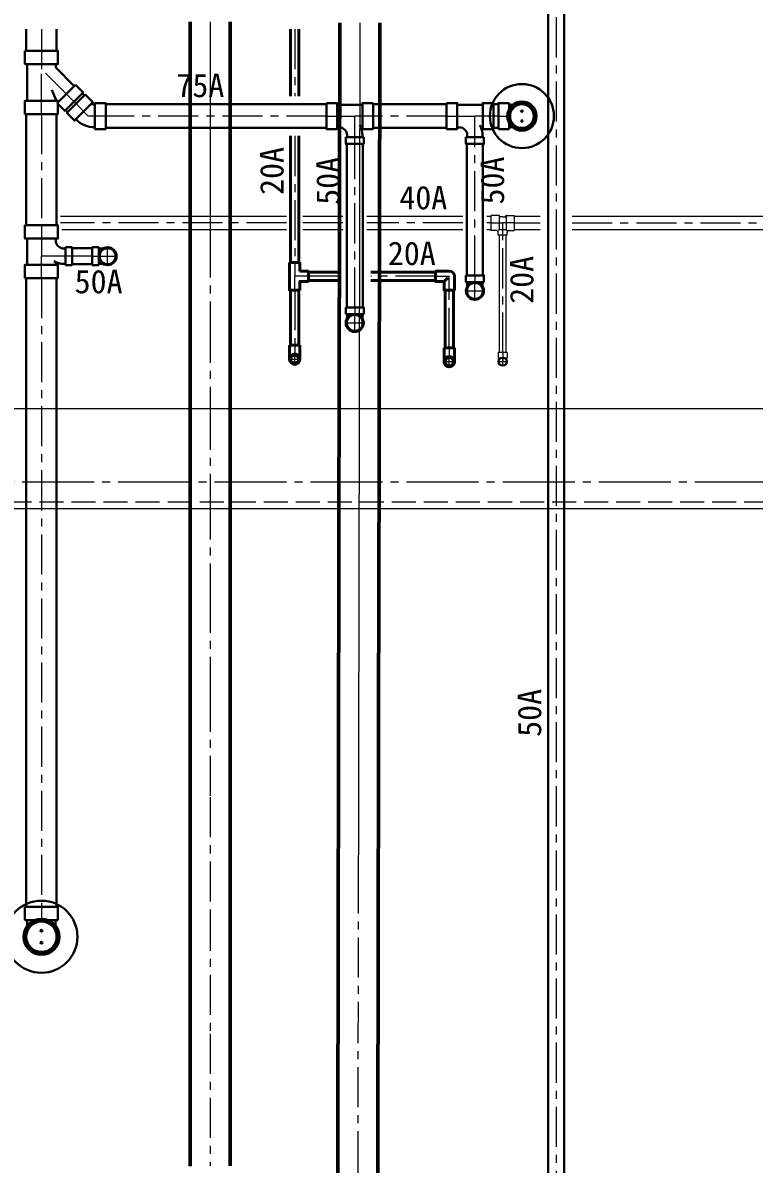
# Model space of a CAD drawing. Units: millimetres at full size. Extents: x -12803 to 120774, y -9413 to 101127.
# Drawn here: x 17862 to 20602, y 16041 to 20315 of the extents above; entities that cross this region are included whole.
import ezdxf
from ezdxf.enums import TextEntityAlignment as Align

# ---------------------------------------------------------------- set-up
doc = ezdxf.new("R2010")
doc.units = ezdxf.units.MM
doc.header["$LTSCALE"] = 30
for name, pattern in [('CHAIN1', [8, 5, -1, 1, -1]), ('CHAIN2', [12, 9, -1, 1, -1]), ('DASHED1', [1.8, 1.2, -0.6]), ('DASHED3', [4, 3, -1])]:
    doc.linetypes.add(name, pattern=pattern)
for name, color, linetype, lineweight in [('0-9_1-1', 7, 'CHAIN2', 15), ('0-F_1-16', 7, 'Continuous', 15), ('9-1_配管－汚水１：硬質塩ビ管（ＤＶ）', 2, 'Continuous', 30), ('9-2_配管－給湯１２：ＨＴＬＰ（ＵＸ）', 3, 'Continuous', 20), ('9-3_配管－給水３：ＶＬＰ(ＶＤ)', 7, 'Continuous', 15), ('9-B_ダクト－ＥＡ・丸ダクト：排気', 134, 'Continuous', 50)]:
    doc.layers.add(name, color=color, linetype=linetype, lineweight=lineweight)
doc.styles.add('ＭＳ ゴシック', font='')
doc.styles.get('ＭＳ ゴシック').set_extended_font_data('MS Gothic')

msp = doc.modelspace()

# ---------------------------------------------------------------- linework, layer by layer
at = {"layer": '0-9_1-1'}
msp.add_line((-5540, 18596.26), (39710, 18596.26), dxfattribs=at)
at = {"layer": '0-F_1-16'}
for p, q in [((16485, 18871.26), (21935, 18871.26)), ((16485, 18496.26), (21935, 18496.26))]:
    msp.add_line(p, q, dxfattribs=at)
at = {"layer": '0-F_1-16', "linetype": 'DASHED3'}
msp.add_line((16485, 18521.26), (21935, 18521.26), dxfattribs=at)
at = {"layer": '9-1_配管－汚水１：硬質塩ビ管（ＤＶ）'}
for p, q in [((19830.77, 21055.84), (19830.77, 12930.25)), ((19890.77, 12930.25), (19890.77, 21055.84)), ((17875.08, 20291.49), (17875.08, 20210.66)), ((17989.08, 20210.66), (17989.08, 20291.49)), ((17878.18, 20160.66), (17878.18, 20023.66)), ((17985.98, 20147.44), (17985.98, 20160.66)), ((18055.26, 20078.17), (17985.98, 20147.44)), ((17985.98, 20028.08), (17970.93, 20064.42)), ((17991.12, 20014.03), (18059.71, 20082.62)), ((18093.26, 20043.42), (18085.17, 20051.51)), ((17985.98, 20023.66), (17985.98, 20028.08)), ((17995.58, 20018.49), (17985.98, 20028.08)), ((18999.84, 20010.49), (18172.75, 20010.49)), ((19039.84, 20008.19), (19134.84, 20008.19)), ((19450.09, 20010.49), (19174.84, 20010.49)), ((19490.09, 20008.19), (19585.09, 20008.19)), ((19644, 20010.49), (19625.09, 20010.49)), ((19684, 20014.49), (19684, 19972.94)), ((19684, 20007.99), (19707.75, 20007.99)), ((17875.08, 19973.66), (17875.08, 19557.26)), ((17989.08, 19557.26), (17989.08, 19973.66)), ((18022.24, 19988.58), (18030.32, 19980.49)), ((18172.75, 19921.49), (18999.84, 19921.49)), ((19047.39, 19923.79), (19039.84, 19923.79)), ((19134.84, 19923.79), (19128.19, 19923.79)), ((19174.84, 19921.49), (19450.09, 19921.49)), ((19497.65, 19923.79), (19490.09, 19923.79)), ((19585.09, 19923.79), (19578.45, 19923.79)), ((19625.09, 19921.49), (19644, 19921.49)), ((19684, 19917.49), (19684, 19959.05)), ((19684, 19923.99), (19707.75, 19923.99)), ((19139.34, 19886.99), (19072.34, 19886.99)), ((19077.31, 19893.87), (19077.31, 19886.99)), ((19134.51, 19893.98), (19134.51, 19886.99)), ((19589.59, 19886.99), (19522.59, 19886.99)), ((19527.57, 19893.87), (19527.57, 19886.99)), ((19584.77, 19893.98), (19584.77, 19886.99)), ((19684, 19917.49), (19644, 19917.49)), ((19075.84, 19861.99), (19075.84, 19249.26)), ((19135.84, 19249.26), (19135.84, 19861.99)), ((19526.09, 19861.99), (19526.09, 19369.26)), ((19586.09, 19369.26), (19586.09, 19861.99)), ((17878.18, 19507.26), (17878.18, 19409.26)), ((17985.98, 19499.71), (17985.98, 19507.26)), ((18015.9, 19469.79), (18022.08, 19469.79)), ((18022.08, 19407.76), (18022.08, 19474.76)), ((18122, 19471.26), (18047.08, 19471.26)), ((18147, 19474.76), (18147, 19447.03)), ((18147, 19469.76), (18162.39, 19469.76)), ((17985.98, 19409.26), (17985.98, 19418.91)), ((18015.8, 19412.59), (18022.08, 19412.59)), ((18047.08, 19411.26), (18122, 19411.26)), ((18147, 19407.76), (18122, 19407.76)), ((18147, 19407.76), (18147, 19435.5)), ((18147, 19412.76), (18162.39, 19412.76)), ((19522.59, 19344.26), (19522.59, 19369.26)), ((17875.08, 19359.26), (17875.08, 17004.44)), ((17989.08, 17004.44), (17989.08, 19359.26)), ((19522.59, 19344.26), (19550.33, 19344.26)), ((19527.59, 19344.26), (19527.59, 19328.87)), ((19589.59, 19344.26), (19561.86, 19344.26)), ((19584.59, 19344.26), (19584.59, 19328.87)), ((19072.34, 19224.26), (19072.34, 19249.26)), ((19072.34, 19224.26), (19100.07, 19224.26)), ((19077.34, 19224.26), (19077.34, 19208.87)), ((19139.34, 19224.26), (19111.6, 19224.26)), ((19134.34, 19224.26), (19134.34, 19208.87)), ((17870.08, 16954.44), (17870.08, 17004.44)), ((17870.08, 16954.44), (17932.08, 16954.44)), ((17879.08, 16954.44), (17879.08, 16924.61)), ((17994.08, 16954.44), (17932.08, 16954.44)), ((17985.08, 16954.44), (17985.08, 16924.61))]:
    msp.add_line(p, q, dxfattribs=at)
at = {"layer": '9-1_配管－汚水１：硬質塩ビ管（ＤＶ）', "color": 7, "linetype": 'CHAIN1', "lineweight": 15}
for p, q in [((19860.77, 21055.84), (19860.77, 12930.25)), ((17932.08, 20291.49), (17932.08, 20210.66)), ((17932.08, 20210.66), (17932.08, 20141.66)), ((17932.08, 19973.66), (17932.08, 20141.66)), ((18053.7, 20020.04), (17932.08, 20141.66)), ((18061.79, 20011.96), (18053.7, 20020.04)), ((18061.79, 20011.96), (18107.75, 19965.99)), ((17932.08, 19973.66), (17932.08, 19557.26)), ((18172.75, 19965.99), (18107.75, 19965.99)), ((18999.84, 19965.99), (18172.75, 19965.99)), ((18999.84, 19965.99), (19105.84, 19965.99)), ((19174.84, 19965.99), (19105.84, 19965.99)), ((19105.84, 19861.99), (19105.84, 19965.99)), ((19450.09, 19965.99), (19174.84, 19965.99)), ((19450.09, 19965.99), (19556.09, 19965.99)), ((19625.09, 19965.99), (19556.09, 19965.99)), ((19556.09, 19861.99), (19556.09, 19965.99)), ((19644, 19965.99), (19625.09, 19965.99)), ((19644, 19965.99), (19687.5, 19965.99)), ((19105.84, 19249.26), (19105.84, 19861.99)), ((19556.09, 19369.26), (19556.09, 19861.99)), ((17932.08, 19557.26), (17932.08, 19441.26)), ((18180, 19405.26), (18180, 19477.26)), ((17932.08, 19359.26), (17932.08, 19441.26)), ((18047.08, 19441.26), (17932.08, 19441.26)), ((18122, 19441.26), (18047.08, 19441.26)), ((18122, 19441.26), (18150, 19441.26)), ((18144, 19441.26), (18216, 19441.26)), ((19556.09, 19369.26), (19556.09, 19341.26)), ((17932.08, 19359.26), (17932.08, 17004.44)), ((19556.09, 19275.26), (19556.09, 19347.26)), ((19520.09, 19311.26), (19592.09, 19311.26)), ((19105.84, 19249.26), (19105.84, 19221.26)), ((19105.84, 19155.26), (19105.84, 19227.26)), ((19069.84, 19191.26), (19141.84, 19191.26)), ((17932.08, 17004.44), (17932.08, 16949.44))]:
    msp.add_line(p, q, dxfattribs=at)
at = {"layer": '9-1_配管－汚水１：硬質塩ビ管（ＤＶ）'}
for points in [[(17870.08, 20210.66), (17994.08, 20210.66), (17994.08, 20160.66), (17870.08, 20160.66)], [(17870.08, 19973.66), (17994.08, 19973.66), (17994.08, 20023.66), (17870.08, 20023.66)], [(18096.08, 20046.25), (18124.72, 20017.61), (18056.13, 19949.02), (18027.5, 19977.66)], [(18172.75, 19917.49), (18132.25, 19917.49), (18132.25, 20014.49), (18172.75, 20014.49)], [(18999.84, 20014.49), (18999.84, 19917.49), (19039.84, 19917.49), (19039.84, 20014.49)], [(19174.84, 20014.49), (19174.84, 19917.49), (19134.84, 19917.49), (19134.84, 20014.49)], [(19450.09, 20014.49), (19450.09, 19917.49), (19490.09, 19917.49), (19490.09, 20014.49)], [(19625.09, 20014.49), (19625.09, 19917.49), (19585.09, 19917.49), (19585.09, 20014.49)], [(17870.08, 19557.26), (17994.08, 19557.26), (17994.08, 19507.26), (17870.08, 19507.26)], [(17870.08, 19359.26), (17994.08, 19359.26), (17994.08, 19409.26), (17870.08, 19409.26)]]:
    msp.add_lwpolyline(points, close=True, dxfattribs=at)
for points in [[(17991.12, 20014.03), (18019.41, 19985.75), (18088, 20054.34), (18059.71, 20082.62)], [(19644, 19917.49), (19644, 20014.49), (19684, 20014.49)], [(19139.34, 19886.99), (19139.34, 19861.99), (19072.34, 19861.99), (19072.34, 19886.99)], [(19589.59, 19886.99), (19589.59, 19861.99), (19522.59, 19861.99), (19522.59, 19886.99)], [(18022.08, 19407.76), (18047.08, 19407.76), (18047.08, 19474.76), (18022.08, 19474.76)], [(18122, 19407.76), (18122, 19474.76), (18147, 19474.76)], [(19522.59, 19369.26), (19589.59, 19369.26), (19589.59, 19344.26)], [(19072.34, 19249.26), (19139.34, 19249.26), (19139.34, 19224.26)], [(17870.08, 17004.44), (17994.08, 17004.44), (17994.08, 16954.44)]]:
    msp.add_lwpolyline(points, dxfattribs=at)
for centre, radius in [((19732, 19965.99), 120), ((19732, 19965.99), 55), ((19732, 19965.99), 48.5), ((19732, 19965.99), 44.5), ((19732, 19984.33), 2.75), ((19732, 19947.66), 2.75), ((18180, 19441.26), 30), ((19556.09, 19311.26), 30), ((19105.84, 19191.26), 30), ((17932.08, 16892.44), 135), ((17932.08, 16892.44), 67.5), ((17932.08, 16892.44), 61), ((17932.08, 16892.44), 57), ((17932.08, 16914.94), 3.38), ((17932.08, 16869.94), 3.38)]:
    msp.add_circle(centre, radius, dxfattribs=at)
for centre, radius, start, end in [((18132.75, 20026.35), 18.36, 225, 270), ((19732, 19965.99), 48.5, 90, 270), ((19732, 19965.99), 48.5, 0, 90), ((19732, 19965.99), 48.5, 270, 0), ((18132.75, 20026.35), 102.36, 225, 270), ((19047.39, 19893.87), 29.92, 0, 90), ((19059.71, 19893.98), 74.8, 0, 30), ((19497.65, 19893.87), 29.92, 0, 90), ((19509.97, 19893.98), 74.8, 0, 30), ((18015.9, 19499.71), 29.92, 180, 270), ((18180, 19441.26), 33.5, 90, 270), ((18180, 19441.26), 33.5, 0, 90), ((18015.8, 19487.39), 74.8, 240, 270), ((18180, 19441.26), 33.5, 270, 0), ((19556.09, 19311.26), 33.5, 0, 180), ((19556.09, 19311.26), 33.5, 180, 270), ((19556.09, 19311.26), 33.5, 270, 0), ((19105.84, 19191.26), 33.5, 0, 180), ((19105.84, 19191.26), 33.5, 180, 270), ((19105.84, 19191.26), 33.5, 270, 0), ((17932.08, 16892.44), 62, 0, 180), ((17932.08, 16892.44), 62, 180, 270), ((17932.08, 16892.44), 62, 270, 0)]:
    msp.add_arc(centre, radius, start, end, dxfattribs=at)
at = {"layer": '9-2_配管－給湯１２：ＨＴＬＰ（ＵＸ）'}
for p, q in [((18850.37, 19590.29), (18004.08, 19590.29)), ((19060.84, 19590.29), (18911.37, 19590.29)), ((19511.09, 19590.29), (19150.84, 19590.29)), ((19617, 19590.29), (19601.09, 19590.29)), ((19645.81, 19594.24), (19617, 19594.24)), ((19617, 19537.74), (19617, 19594.24)), ((19646.58, 19591.78), (19646.58, 19542.15)), ((19649.13, 19589.83), (19647.13, 19593.47)), ((19660, 19588.79), (19650.88, 19588.79)), ((19660, 19588.79), (19669.12, 19588.79)), ((19670.87, 19589.83), (19672.87, 19593.47)), ((19673.42, 19591.78), (19673.42, 19542.15)), ((19674.19, 19594.24), (19703, 19594.24)), ((19703, 19594.24), (19703, 19537.74)), ((19800.77, 19590.29), (19703, 19590.29)), ((23706.5, 19590.29), (19920.77, 19590.29)), ((18009.08, 19541.69), (18850.37, 19541.69)), ((18911.37, 19541.69), (19060.84, 19541.69)), ((19150.84, 19541.69), (19511.09, 19541.69)), ((19601.09, 19541.69), (19617, 19541.69)), ((19635.4, 19537.74), (19617, 19537.74)), ((19649.86, 19540.69), (19643.7, 19536.99)), ((19684.6, 19537.74), (19703, 19537.74)), ((19703, 19541.69), (19800.77, 19541.69)), ((19920.77, 19541.69), (23706.5, 19541.69)), ((19643.4, 19519.99), (19643.4, 19529.74)), ((19676.6, 19519.99), (19643.4, 19519.99)), ((19646.4, 19519.99), (19646.4, 19080.76)), ((19673.6, 19080.76), (19673.6, 19519.99)), ((19676.6, 19519.99), (19676.6, 19529.74)), ((19676.65, 19080.76), (19676.65, 19060)), ((19649.85, 19059.47), (19643.51, 19059.47)), ((19643.93, 19059.1), (19647.12, 19057.63)), ((19676.49, 19059.47), (19670.15, 19059.47)), ((19676.07, 19059.1), (19672.88, 19057.63))]:
    msp.add_line(p, q, dxfattribs=at)
at = {"layer": '9-2_配管－給湯１２：ＨＴＬＰ（ＵＸ）', "color": 7, "linetype": 'CHAIN1', "lineweight": 15}
for p, q in [((18850.37, 19565.99), (18004.08, 19565.99)), ((19060.84, 19565.99), (18911.37, 19565.99)), ((19511.09, 19565.99), (19150.84, 19565.99)), ((19617, 19565.99), (19601.09, 19565.99)), ((19617, 19565.99), (19660, 19565.99)), ((19617, 19565.99), (19660, 19565.99)), ((19703, 19565.99), (19660, 19565.99)), ((19660, 19519.99), (19660, 19565.99)), ((19703, 19565.99), (19660, 19565.99)), ((19660, 19519.99), (19660, 19565.99)), ((19703, 19565.99), (19800.77, 19565.99)), ((19920.77, 19565.99), (23706.5, 19565.99)), ((19660, 19080.76), (19660, 19519.99)), ((19660, 19080.76), (19660, 19059.86)), ((19660, 19080.76), (19660, 19046.26)), ((19643.68, 19046.26), (19676.32, 19046.26)), ((19660, 19029.94), (19660, 19062.58))]:
    msp.add_line(p, q, dxfattribs=at)
at = {"layer": '9-2_配管－給湯１２：ＨＴＬＰ（ＵＸ）'}
for points in [[(19649.86, 19540.69), (19670.14, 19540.69), (19676.3, 19536.99)], [(19676.65, 19080.76), (19643.35, 19080.76), (19643.35, 19060)]]:
    msp.add_lwpolyline(points, dxfattribs=at)
for radius in [16.65, 13.6]:
    msp.add_circle((19660, 19046.26), radius, dxfattribs=at)
for centre, radius, start, end in [((19645.81, 19592.74), 1.5, 28.83097, 90), ((19650.88, 19590.79), 2, 208.83097, 270), ((19669.12, 19590.79), 2, 270, 331.16903), ((19674.19, 19592.74), 1.5, 90, 151.16903), ((19635.4, 19529.74), 8, 0, 90), ((19684.6, 19529.74), 8, 90, 180), ((19644.35, 19060), 1, 180, 245.30844), ((19660, 19046.26), 13.9, 90, 270), ((19646.7, 19056.72), 1, 34.52203, 65.30844), ((19660, 19046.26), 13.9, 0, 90), ((19660, 19046.26), 13.9, 270, 0), ((19673.3, 19056.72), 1, 114.69156, 145.47797), ((19675.65, 19060), 1, 294.69156, 0)]:
    msp.add_arc(centre, radius, start, end, dxfattribs=at)
at = {"layer": '9-3_配管－給水３：ＶＬＰ(ＶＤ)', "color": 5, "lineweight": 40}
for p, q in [((18865.37, 20291.49), (18865.37, 20040.49)), ((18896.37, 20040.49), (18896.37, 20291.49)), ((18865.37, 19891.49), (18865.37, 19418.14)), ((18896.37, 19418.14), (18896.37, 19891.49)), ((18861.37, 19418.14), (18900.37, 19418.14)), ((18900.37, 19418.14), (18900.37, 19385.64)), ((18932.87, 19385.64), (18900.37, 19385.64)), ((18932.87, 19385.64), (18932.87, 19346.64)), ((19045.84, 19381.64), (18932.87, 19381.64)), ((19408, 19381.64), (19165.84, 19381.64)), ((19408, 19385.64), (19460, 19385.64)), ((18932.87, 19350.64), (19045.84, 19350.64)), ((19165.84, 19350.64), (19408, 19350.64)), ((19440.5, 19346.64), (19454.29, 19360.43)), ((18865.37, 19314.14), (18865.37, 19107.56)), ((18896.37, 19107.56), (18896.37, 19314.14)), ((19444.5, 19314.14), (19444.5, 19098.26)), ((19475.5, 19098.26), (19475.5, 19314.14)), ((18861.37, 19107.56), (18861.37, 19055.56)), ((18861.37, 19107.56), (18900.37, 19107.56)), ((18900.37, 19055.56), (18900.37, 19107.56)), ((19440.5, 19098.26), (19440.5, 19046.26)), ((19479.5, 19098.26), (19440.5, 19098.26)), ((19479.5, 19098.26), (19479.5, 19046.26))]:
    msp.add_line(p, q, dxfattribs=at)
at = {"layer": '9-3_配管－給水３：ＶＬＰ(ＶＤ)', "linetype": 'CHAIN1'}
for p, q in [((18880.87, 20291.49), (18880.87, 20040.49)), ((18880.87, 19891.49), (18880.87, 19418.14)), ((18880.87, 19418.14), (18880.87, 19366.14)), ((18880.87, 19314.14), (18880.87, 19366.14)), ((18932.87, 19366.14), (18880.87, 19366.14)), ((19045.84, 19366.14), (18932.87, 19366.14)), ((19408, 19366.14), (19165.84, 19366.14)), ((19408, 19366.14), (19460, 19366.14)), ((19460, 19314.14), (19460, 19366.14)), ((18880.87, 19314.14), (18880.87, 19107.56)), ((19460, 19098.26), (19460, 19314.14)), ((18880.87, 19107.56), (18880.87, 19071.06)), ((18880.87, 19036.96), (18880.87, 19074.16)), ((19460, 19098.26), (19460, 19061.76)), ((19460, 19027.66), (19460, 19064.86)), ((18862.27, 19055.56), (18899.47, 19055.56)), ((19441.4, 19046.26), (19478.6, 19046.26))]:
    msp.add_line(p, q, dxfattribs=at)
at = {"layer": '9-3_配管－給水３：ＶＬＰ(ＶＤ)', "color": 5, "lineweight": 40}
for points in [[(18861.37, 19418.14), (18861.37, 19314.14), (18900.37, 19314.14)], [(19438.55, 19346.64), (19408, 19346.64), (19408, 19385.64)], [(19479.5, 19366.14), (19479.5, 19314.14), (19440.5, 19314.14), (19440.5, 19344.69)], [(18932.87, 19346.64), (18900.37, 19346.64), (18900.37, 19314.14)]]:
    msp.add_lwpolyline(points, dxfattribs=at)
for centre, radius in [((18880.87, 19055.56), 19.5), ((18880.87, 19055.56), 15.5), ((19460, 19046.26), 19.5), ((19460, 19046.26), 15.5)]:
    msp.add_circle(centre, radius, dxfattribs=at)
for centre, radius, start, end in [((19460, 19366.14), 19.5, 0, 90), ((19438.55, 19344.69), 1.95, 0, 90), ((18880.87, 19055.56), 19.5, 180, 0)]:
    msp.add_arc(centre, radius, start, end, dxfattribs=at)
at = {"layer": '9-B_ダクト－ＥＡ・丸ダクト：排気', "linetype": 'DASHED1'}
for points in [[(18489.57, 20318.36), (18489.57, 20309.4), (18489.57, 20300.45), (18489.57, 20291.49)], [(18639.57, 20318.36), (18639.57, 20309.4), (18639.57, 20300.45), (18639.57, 20291.49)], [(19050, 20315.37), (19050, 20313.2), (19049.99, 20311.03), (19049.99, 20308.86), (19049.98, 20306.69), (19049.98, 20304.52), (19049.98, 20302.35), (19049.97, 20300.18), (19049.97, 20298.01), (19049.96, 20295.83), (19049.96, 20293.66), (19049.96, 20291.49)], [(19200, 20315.32), (19200, 20313.16), (19199.99, 20310.99), (19199.99, 20308.82), (19199.99, 20306.66), (19199.98, 20304.49), (19199.98, 20302.33), (19199.97, 20300.16), (19199.97, 20297.99), (19199.96, 20295.83), (19199.96, 20293.66), (19199.96, 20291.49)], [(18489.57, 20040.49), (18489.57, 20035.21), (18489.57, 20029.92), (18489.57, 20024.63), (18489.57, 20019.34), (18489.57, 20014.06), (18489.57, 20008.77), (18489.57, 20003.48), (18489.57, 19998.19), (18489.57, 19992.91), (18489.57, 19987.62), (18489.57, 19982.33), (18489.57, 19977.04), (18489.57, 19971.76), (18489.57, 19966.47), (18489.57, 19961.18), (18489.57, 19955.89), (18489.57, 19951.87), (18489.57, 19947.84), (18489.57, 19943.82), (18489.57, 19939.79), (18489.57, 19935.77), (18489.57, 19931.74), (18489.57, 19927.72), (18489.57, 19923.69), (18489.57, 19919.67), (18489.57, 19915.64), (18489.57, 19911.62), (18489.57, 19907.59), (18489.57, 19903.57), (18489.57, 19899.54), (18489.57, 19895.52), (18489.57, 19891.49)], [(18639.57, 20040.49), (18639.57, 20035.21), (18639.57, 20029.92), (18639.57, 20024.63), (18639.57, 20019.34), (18639.57, 20014.06), (18639.57, 20008.77), (18639.57, 20003.48), (18639.57, 19998.19), (18639.57, 19992.91), (18639.57, 19987.62), (18639.57, 19982.33), (18639.57, 19977.04), (18639.57, 19971.76), (18639.57, 19966.47), (18639.57, 19961.18), (18639.57, 19955.89), (18639.57, 19951.87), (18639.57, 19947.84), (18639.57, 19943.82), (18639.57, 19939.79), (18639.57, 19935.77), (18639.57, 19931.74), (18639.57, 19927.72), (18639.57, 19923.69), (18639.57, 19919.67), (18639.57, 19915.64), (18639.57, 19911.62), (18639.57, 19907.59), (18639.57, 19903.57), (18639.57, 19899.54), (18639.57, 19895.52), (18639.57, 19891.49)], [(19049.49, 20038.19), (19049.48, 20036.71), (19049.48, 20035.23), (19049.48, 20033.75), (19049.48, 20032.27), (19049.47, 20030.79), (19049.47, 20029.3), (19049.47, 20027.82), (19049.47, 20026.34), (19049.46, 20024.86), (19049.46, 20023.38), (19049.46, 20021.9), (19049.45, 20020.42), (19049.45, 20018.94), (19049.45, 20017.46), (19049.45, 20015.97), (19049.44, 20014.49), (19049.44, 20014.1), (19049.44, 20013.71), (19049.44, 20013.31), (19049.44, 20012.92), (19049.44, 20012.52), (19049.44, 20012.13), (19049.44, 20011.74), (19049.44, 20011.34), (19049.44, 20010.95), (19049.44, 20010.55), (19049.44, 20010.16), (19049.43, 20009.77), (19049.43, 20009.37), (19049.43, 20008.98), (19049.43, 20008.59), (19049.43, 20008.19), (19049.43, 20007.43), (19049.43, 20006.67), (19049.43, 20005.9), (19049.43, 20005.14), (19049.43, 20004.38), (19049.42, 20003.62), (19049.42, 20002.85)], [(19199.45, 20016.37), (19199.44, 20014.49), (19199.44, 20013.34), (19199.44, 20012.18), (19199.44, 20011.02), (19199.44, 20009.87), (19199.43, 20008.71), (19199.43, 20007.56), (19199.43, 20006.4), (19199.43, 20005.24), (19199.42, 20004.09), (19199.42, 20002.93), (19199.42, 20001.77), (19199.42, 20000.62), (19199.42, 19999.46), (19199.41, 19998.31), (19199.41, 19997.15), (19199.41, 19995.99), (19199.41, 19995.27), (19199.41, 19994.56), (19199.41, 19993.84), (19199.4, 19993.12), (19199.4, 19992.4), (19199.4, 19991.68), (19199.4, 19990.96), (19199.4, 19990.24), (19199.4, 19989.52), (19199.4, 19988.81), (19199.4, 19988.09), (19199.39, 19987.37), (19199.39, 19986.65), (19199.39, 19985.93), (19199.39, 19985.21), (19199.39, 19984.49), (19199.39, 19983.34), (19199.38, 19982.18), (19199.38, 19981.02), (19199.38, 19979.87), (19199.38, 19978.71), (19199.38, 19977.56)], [(19199.5, 20044.49), (19199.5, 20044.24), (19199.5, 20043.99), (19199.5, 20043.74), (19199.5, 20043.49), (19199.5, 20043.24), (19199.5, 20042.99), (19199.5, 20042.74), (19199.5, 20042.49), (19199.5, 20042.24), (19199.5, 20041.99), (19199.49, 20041.74), (19199.49, 20041.49), (19199.49, 20041.24), (19199.49, 20040.99), (19199.49, 20040.74), (19199.49, 20040.49), (19199.49, 20039.81), (19199.49, 20039.12), (19199.49, 20038.43), (19199.49, 20037.74), (19199.49, 20037.06), (19199.48, 20036.37), (19199.48, 20035.68), (19199.48, 20034.99), (19199.48, 20034.31), (19199.48, 20033.62), (19199.48, 20032.93), (19199.48, 20032.24), (19199.48, 20031.56), (19199.47, 20030.87), (19199.47, 20030.18), (19199.47, 20029.49), (19199.47, 20027.62), (19199.47, 20025.74), (19199.46, 20023.87), (19199.46, 20021.99), (19199.45, 20020.12), (19199.45, 20018.24), (19199.45, 20016.37)], [(19049.36, 19967.52), (19049.36, 19966.76), (19049.35, 19965.99), (19049.35, 19965.23), (19049.35, 19964.46), (19049.35, 19963.69), (19049.35, 19962.93), (19049.35, 19962.16), (19049.35, 19961.39), (19049.34, 19960.63), (19049.34, 19959.86), (19049.34, 19959.09), (19049.34, 19958.33), (19049.34, 19957.56), (19049.34, 19956.8), (19049.34, 19956.03), (19049.33, 19955.26), (19049.33, 19954.5), (19049.33, 19953.73), (19049.33, 19952.62), (19049.33, 19951.51), (19049.33, 19950.4), (19049.32, 19949.3), (19049.32, 19948.19), (19049.32, 19947.08), (19049.32, 19945.97), (19049.31, 19944.86), (19049.31, 19943.75), (19049.31, 19942.64), (19049.31, 19941.54), (19049.31, 19940.43), (19049.3, 19939.32), (19049.3, 19938.21), (19049.3, 19937.1), (19049.3, 19935.99), (19049.3, 19934.75), (19049.29, 19933.51), (19049.29, 19932.27), (19049.29, 19931.03), (19049.29, 19929.78)], [(19049.42, 20002.85), (19049.42, 20002.09), (19049.42, 20001.33), (19049.42, 20000.57), (19049.42, 19999.81), (19049.42, 19999.04), (19049.41, 19998.28), (19049.41, 19997.52), (19049.41, 19996.76), (19049.41, 19995.99), (19049.41, 19994.88), (19049.41, 19993.77), (19049.4, 19992.66), (19049.4, 19991.54), (19049.4, 19990.43), (19049.4, 19989.32), (19049.4, 19988.21), (19049.39, 19987.09), (19049.39, 19985.98), (19049.39, 19984.87), (19049.39, 19983.75), (19049.38, 19982.64), (19049.38, 19981.53), (19049.38, 19980.42), (19049.38, 19979.3), (19049.38, 19978.19), (19049.38, 19977.43), (19049.37, 19976.67), (19049.37, 19975.9), (19049.37, 19975.14), (19049.37, 19974.38), (19049.37, 19973.62), (19049.37, 19972.85), (19049.37, 19972.09), (19049.36, 19971.33), (19049.36, 19970.57), (19049.36, 19969.81), (19049.36, 19969.04), (19049.36, 19968.28), (19049.36, 19967.52)], [(19199.38, 19977.56), (19199.37, 19976.4), (19199.37, 19975.24), (19199.37, 19974.09), (19199.37, 19972.93), (19199.37, 19971.77), (19199.36, 19970.62), (19199.36, 19969.46), (19199.36, 19968.31), (19199.36, 19967.15), (19199.35, 19965.99), (19199.35, 19964.84), (19199.35, 19963.68), (19199.35, 19962.52), (19199.35, 19961.37), (19199.34, 19960.21), (19199.34, 19959.06), (19199.34, 19957.9), (19199.34, 19956.74), (19199.34, 19955.59), (19199.33, 19954.43), (19199.33, 19953.27), (19199.33, 19952.12), (19199.33, 19950.96), (19199.32, 19949.81), (19199.32, 19948.65), (19199.32, 19947.49), (19199.32, 19946.77), (19199.32, 19946.06), (19199.32, 19945.34), (19199.31, 19944.62), (19199.31, 19943.9), (19199.31, 19943.18), (19199.31, 19942.46), (19199.31, 19941.74), (19199.31, 19941.02), (19199.31, 19940.31), (19199.31, 19939.59), (19199.3, 19938.87), (19199.3, 19938.15)], [(19049.29, 19929.78), (19049.28, 19928.54), (19049.28, 19927.3), (19049.28, 19926.06), (19049.28, 19925.52), (19049.28, 19924.99), (19049.28, 19924.45), (19049.28, 19923.92), (19049.28, 19923.38), (19049.27, 19922.85), (19049.27, 19922.31), (19049.27, 19921.78), (19049.27, 19921.24), (19049.27, 19920.71), (19049.27, 19920.17), (19049.27, 19919.63), (19049.27, 19919.1), (19049.27, 19918.56), (19049.27, 19918.03), (19049.26, 19917.49), (19049.26, 19917.41), (19049.26, 19917.32), (19049.26, 19917.24), (19049.26, 19917.15), (19049.26, 19917.07), (19049.26, 19916.98), (19049.26, 19916.89), (19049.26, 19916.81), (19049.26, 19916.72), (19049.26, 19916.64), (19049.26, 19916.55), (19049.26, 19916.47), (19049.26, 19916.38), (19049.26, 19916.3), (19049.26, 19916.21), (19049.26, 19916.13), (19049.26, 19914.62), (19049.26, 19913.11), (19049.25, 19911.6), (19049.25, 19910.09)], [(19199.3, 19938.15), (19199.3, 19937.43), (19199.3, 19936.71), (19199.3, 19935.99), (19199.3, 19934.75), (19199.29, 19933.5), (19199.29, 19932.25), (19199.29, 19931.01), (19199.29, 19929.76), (19199.29, 19928.52), (19199.28, 19927.27), (19199.28, 19926.02), (19199.28, 19925.49), (19199.28, 19924.96), (19199.28, 19924.42), (19199.28, 19923.89), (19199.28, 19923.36), (19199.27, 19922.83), (19199.27, 19922.29), (19199.27, 19921.76), (19199.27, 19921.49), (19199.27, 19921.23), (19199.27, 19920.96), (19199.27, 19920.69), (19199.27, 19920.43), (19199.27, 19920.16), (19199.27, 19919.89), (19199.27, 19919.63), (19199.27, 19919.36), (19199.27, 19919.09), (19199.27, 19918.83), (19199.27, 19918.56), (19199.27, 19918.29), (19199.27, 19918.03), (19199.27, 19917.76), (19199.26, 19917.49)], [(19049.22, 19891.06), (19049.21, 19890.74), (19049.21, 19890.43), (19049.21, 19890.12), (19049.21, 19889.81), (19049.21, 19889.49), (19049.21, 19889.18), (19049.21, 19888.87), (19049.21, 19888.56), (19049.21, 19888.24), (19049.21, 19887.93), (19049.21, 19887.62), (19049.21, 19887.31), (19049.21, 19886.99), (19049.2, 19885.43), (19049.2, 19883.87), (19049.2, 19882.31), (19049.2, 19880.74), (19049.19, 19879.18), (19049.19, 19877.62), (19049.19, 19876.06), (19049.18, 19874.49), (19049.18, 19872.93), (19049.18, 19871.37), (19049.18, 19869.81), (19049.17, 19868.24), (19049.17, 19866.68), (19049.17, 19865.12), (19049.16, 19863.56), (19049.16, 19861.99), (19049.15, 19855.38), (19049.14, 19848.76), (19049.12, 19842.15), (19049.11, 19835.53), (19049.1, 19828.92), (19049.09, 19822.3), (19049.08, 19815.68), (19049.06, 19809.07), (19049.05, 19802.45), (19049.04, 19795.84)], [(19049.25, 19910.09), (19049.25, 19908.58), (19049.24, 19907.08), (19049.24, 19905.57), (19049.24, 19904.06), (19049.24, 19903.41), (19049.24, 19902.77), (19049.24, 19902.12), (19049.23, 19901.48), (19049.23, 19900.83), (19049.23, 19900.19), (19049.23, 19899.54), (19049.23, 19898.9), (19049.23, 19898.25), (19049.23, 19897.61), (19049.23, 19896.96), (19049.23, 19896.32), (19049.22, 19895.67), (19049.22, 19895.03), (19049.22, 19894.38), (19049.22, 19893.74), (19049.22, 19893.63), (19049.22, 19893.52), (19049.22, 19893.41), (19049.22, 19893.3), (19049.22, 19893.19), (19049.22, 19893.08), (19049.22, 19892.97), (19049.22, 19892.86), (19049.22, 19892.76), (19049.22, 19892.65), (19049.22, 19892.54), (19049.22, 19892.43), (19049.22, 19892.32), (19049.22, 19892.21), (19049.22, 19892.1), (19049.22, 19891.99), (19049.22, 19891.68), (19049.22, 19891.37), (19049.22, 19891.06)], [(19199.22, 19892.14), (19199.22, 19891.49), (19199.22, 19891.24), (19199.22, 19890.99), (19199.22, 19890.74), (19199.21, 19890.49), (19199.21, 19890.24), (19199.21, 19889.99), (19199.21, 19889.74), (19199.21, 19889.49), (19199.21, 19889.24), (19199.21, 19888.99), (19199.21, 19888.74), (19199.21, 19888.49), (19199.21, 19888.24), (19199.21, 19887.99), (19199.21, 19887.74), (19199.21, 19887.49)], [(19199.26, 19917.49), (19199.26, 19917.4), (19199.26, 19917.31), (19199.26, 19917.22), (19199.26, 19917.13), (19199.26, 19917.04), (19199.26, 19916.95), (19199.26, 19916.86), (19199.26, 19916.77), (19199.26, 19916.68), (19199.26, 19916.59), (19199.26, 19916.5), (19199.26, 19916.42), (19199.26, 19916.33), (19199.26, 19916.24), (19199.26, 19916.15), (19199.26, 19916.06), (19199.26, 19914.27), (19199.26, 19912.49), (19199.25, 19910.7), (19199.25, 19908.92), (19199.25, 19907.13), (19199.24, 19905.34), (19199.24, 19903.56), (19199.24, 19901.77), (19199.23, 19901.13), (19199.23, 19900.49), (19199.23, 19899.85), (19199.23, 19899.2), (19199.23, 19898.56), (19199.23, 19897.92), (19199.23, 19897.28), (19199.23, 19896.63), (19199.22, 19895.99), (19199.22, 19895.35), (19199.22, 19894.71), (19199.22, 19894.06), (19199.22, 19893.42), (19199.22, 19892.78), (19199.22, 19892.14)], [(19049.04, 19795.84), (19049.03, 19789.22), (19049.01, 19782.61), (19049, 19775.99), (19048.99, 19769.37), (19048.98, 19762.76), (19048.97, 19756.14), (19048.93, 19739.16), (19048.9, 19722.18), (19048.87, 19705.2), (19048.84, 19688.22), (19048.81, 19671.24), (19048.78, 19654.26), (19048.75, 19637.27), (19048.71, 19620.29), (19048.69, 19607.25), (19048.67, 19594.21), (19048.64, 19581.17), (19048.62, 19568.13), (19048.59, 19555.09), (19048.57, 19542.05), (19048.55, 19529.01), (19048.52, 19515.97), (19048.52, 19515.7), (19048.52, 19515.43), (19048.52, 19515.16), (19048.52, 19514.9), (19048.52, 19514.63), (19048.52, 19514.36), (19048.52, 19514.1), (19048.52, 19513.83), (19048.52, 19513.56), (19048.52, 19513.3), (19048.52, 19513.03), (19048.52, 19512.76), (19048.51, 19512.49), (19048.51, 19512.23), (19048.51, 19511.96), (19048.51, 19511.69), (19048.5, 19505.44)], [(18489.57, 19620.29), (18489.57, 19613.51), (18489.57, 19606.72), (18489.57, 19599.93), (18489.57, 19593.14), (18489.57, 19586.36), (18489.57, 19579.57), (18489.57, 19572.78), (18489.57, 19565.99), (18489.57, 19559.21), (18489.57, 19552.42), (18489.57, 19545.63), (18489.57, 19538.84), (18489.57, 19532.06), (18489.57, 19525.27), (18489.57, 19518.48), (18489.57, 19511.69)], [(18639.57, 19620.29), (18639.57, 19613.51), (18639.57, 19606.72), (18639.57, 19599.93), (18639.57, 19593.14), (18639.57, 19586.36), (18639.57, 19579.57), (18639.57, 19572.78), (18639.57, 19565.99), (18639.57, 19559.21), (18639.57, 19552.42), (18639.57, 19545.63), (18639.57, 19538.84), (18639.57, 19532.06), (18639.57, 19525.27), (18639.57, 19518.48), (18639.57, 19511.69)], [(19198.71, 19620.29), (19198.69, 19607.25), (19198.67, 19594.21), (19198.64, 19581.17), (19198.62, 19568.13), (19198.59, 19555.09), (19198.57, 19542.05), (19198.55, 19529.01), (19198.52, 19515.97), (19198.52, 19515.7), (19198.52, 19515.43), (19198.52, 19515.16), (19198.52, 19514.9), (19198.52, 19514.63), (19198.52, 19514.36), (19198.52, 19514.1), (19198.52, 19513.83), (19198.52, 19513.56), (19198.52, 19513.3), (19198.52, 19513.03), (19198.52, 19512.76), (19198.52, 19512.49), (19198.51, 19512.23), (19198.51, 19511.96), (19198.51, 19511.69)], [(19048.5, 19505.44), (19048.49, 19499.19), (19048.48, 19492.93), (19048.47, 19486.68), (19048.46, 19480.43), (19048.44, 19474.17), (19048.43, 19467.92), (19048.42, 19461.67), (19048.41, 19455.41), (19048.4, 19449.16), (19048.39, 19442.9), (19048.37, 19436.65), (19048.36, 19430.4), (19048.35, 19424.14), (19048.34, 19417.89), (19048.33, 19411.64), (19048.32, 19405.95), (19048.31, 19400.26), (19048.3, 19394.57), (19048.29, 19388.89), (19048.28, 19383.2), (19048.26, 19377.51), (19048.25, 19371.82), (19048.24, 19366.14), (19048.23, 19360.45), (19048.22, 19354.76), (19048.21, 19349.07), (19048.2, 19343.39), (19048.19, 19337.7), (19048.18, 19332.01), (19048.17, 19326.32), (19048.16, 19320.64), (19048.15, 19314.3), (19048.14, 19307.97), (19048.12, 19301.63), (19048.11, 19295.29), (19048.1, 19288.96), (19048.09, 19282.62), (19048.08, 19276.29), (19048.07, 19269.95)], [(19198.33, 19411.64), (19198.32, 19405.95), (19198.31, 19400.26), (19198.3, 19394.57), (19198.29, 19388.89), (19198.28, 19383.2), (19198.27, 19377.51), (19198.25, 19371.82), (19198.24, 19366.14), (19198.23, 19360.45), (19198.22, 19354.76), (19198.21, 19349.07), (19198.2, 19343.39), (19198.19, 19337.7), (19198.18, 19332.01), (19198.17, 19326.32), (19198.16, 19320.64)], [(19048.07, 19269.95), (19048.05, 19263.61), (19048.04, 19257.28), (19048.03, 19250.94), (19048.02, 19244.61), (19048.01, 19238.27), (19048, 19231.94), (19047.98, 19225.6), (19047.97, 19219.26)]]:
    msp.add_lwpolyline(points, dxfattribs=at)
at = {"layer": '9-B_ダクト－ＥＡ・丸ダクト：排気', "color": 7, "linetype": 'DASHED1', "lineweight": 15}
for points in [[(18564.57, 20318.36), (18564.57, 20309.4), (18564.57, 20300.45), (18564.57, 20291.49)], [(19125, 20315.35), (19125, 20313.18), (19124.99, 20311.01), (19124.99, 20308.84), (19124.98, 20306.67), (19124.98, 20304.5), (19124.98, 20302.34), (19124.97, 20300.17), (19124.97, 20298), (19124.96, 20295.83), (19124.96, 20293.66), (19124.96, 20291.49)], [(18564.57, 20040.49), (18564.57, 20035.21), (18564.57, 20029.92), (18564.57, 20024.63), (18564.57, 20019.34), (18564.57, 20014.06), (18564.57, 20008.77), (18564.57, 20003.48), (18564.57, 19998.19), (18564.57, 19992.91), (18564.57, 19987.62), (18564.57, 19982.33), (18564.57, 19977.04), (18564.57, 19971.76), (18564.57, 19966.47), (18564.57, 19961.18), (18564.57, 19955.89), (18564.57, 19951.87), (18564.57, 19947.84), (18564.57, 19943.82), (18564.57, 19939.79), (18564.57, 19935.77), (18564.57, 19931.74), (18564.57, 19927.72), (18564.57, 19923.69), (18564.57, 19919.67), (18564.57, 19915.64), (18564.57, 19911.62), (18564.57, 19907.59), (18564.57, 19903.57), (18564.57, 19899.54), (18564.57, 19895.52), (18564.57, 19891.49)], [(19124.49, 20038.19), (19124.49, 20036.71), (19124.48, 20035.23), (19124.48, 20033.75), (19124.48, 20032.27), (19124.47, 20030.79), (19124.47, 20029.3), (19124.47, 20027.82), (19124.47, 20026.34), (19124.46, 20024.86), (19124.46, 20023.38), (19124.46, 20021.9), (19124.46, 20020.42), (19124.45, 20018.94), (19124.45, 20017.46), (19124.45, 20015.97), (19124.44, 20014.49), (19124.44, 20014.1), (19124.44, 20013.71), (19124.44, 20013.31), (19124.44, 20012.92), (19124.44, 20012.52), (19124.44, 20012.13), (19124.44, 20011.74), (19124.44, 20011.34), (19124.44, 20010.95), (19124.44, 20010.55), (19124.44, 20010.16), (19124.44, 20009.77), (19124.43, 20009.37), (19124.43, 20008.98), (19124.43, 20008.59), (19124.43, 20008.19), (19124.43, 20007.43), (19124.43, 20006.67), (19124.43, 20005.9), (19124.43, 20005.14), (19124.43, 20004.38), (19124.42, 20003.62), (19124.42, 20002.85)], [(19124.36, 19967.52), (19124.36, 19966.76), (19124.35, 19965.99), (19124.35, 19962.87), (19124.34, 19959.76), (19124.34, 19956.64), (19124.33, 19953.52), (19124.33, 19950.4), (19124.32, 19947.28), (19124.31, 19944.16), (19124.31, 19941.04), (19124.31, 19940.73), (19124.31, 19940.41), (19124.31, 19940.1), (19124.31, 19939.78), (19124.31, 19939.46), (19124.3, 19939.15), (19124.3, 19938.83), (19124.3, 19938.52), (19124.3, 19938.2), (19124.3, 19937.89), (19124.3, 19937.57), (19124.3, 19937.26), (19124.3, 19936.94), (19124.3, 19936.62), (19124.3, 19936.31), (19124.3, 19935.99), (19124.3, 19934.75), (19124.29, 19933.51), (19124.29, 19932.26), (19124.29, 19931.02), (19124.29, 19929.77), (19124.28, 19928.53), (19124.28, 19927.29), (19124.28, 19926.04), (19124.28, 19925.51), (19124.28, 19924.97), (19124.28, 19924.44), (19124.28, 19923.9), (19124.28, 19923.37)], [(19124.42, 20002.85), (19124.42, 20002.09), (19124.42, 20001.33), (19124.42, 20000.57), (19124.42, 19999.81), (19124.42, 19999.04), (19124.41, 19998.28), (19124.41, 19997.52), (19124.41, 19996.76), (19124.41, 19995.99), (19124.41, 19994.88), (19124.41, 19993.77), (19124.4, 19992.66), (19124.4, 19991.54), (19124.4, 19990.43), (19124.4, 19989.32), (19124.4, 19988.21), (19124.39, 19987.09), (19124.39, 19985.98), (19124.39, 19984.87), (19124.39, 19983.75), (19124.39, 19982.64), (19124.38, 19981.53), (19124.38, 19980.42), (19124.38, 19979.3), (19124.38, 19978.19), (19124.38, 19977.43), (19124.37, 19976.67), (19124.37, 19975.9), (19124.37, 19975.14), (19124.37, 19974.38), (19124.37, 19973.62), (19124.37, 19972.85), (19124.37, 19972.09), (19124.36, 19971.33), (19124.36, 19970.57), (19124.36, 19969.81), (19124.36, 19969.04), (19124.36, 19968.28), (19124.36, 19967.52)], [(19124.28, 19923.37), (19124.27, 19922.84), (19124.27, 19922.3), (19124.27, 19921.77), (19124.27, 19921.23), (19124.27, 19920.7), (19124.27, 19920.16), (19124.27, 19919.63), (19124.27, 19919.1), (19124.27, 19918.56), (19124.27, 19918.03), (19124.26, 19917.49)], [(19124.21, 19889.81), (19124.21, 19889.49), (19124.21, 19889.18), (19124.21, 19888.87), (19124.21, 19888.56), (19124.21, 19888.24), (19124.21, 19887.93), (19124.21, 19887.62), (19124.21, 19887.31), (19124.21, 19886.99), (19124.21, 19885.43), (19124.2, 19883.87), (19124.2, 19882.31), (19124.2, 19880.74), (19124.19, 19879.18), (19124.19, 19877.62), (19124.19, 19876.06), (19124.18, 19874.49), (19124.18, 19872.93), (19124.18, 19871.37), (19124.18, 19869.81), (19124.17, 19868.24), (19124.17, 19866.68), (19124.17, 19865.12), (19124.16, 19863.56), (19124.16, 19861.99), (19124.16, 19861.68), (19124.16, 19861.37), (19124.16, 19861.06), (19124.16, 19860.74), (19124.16, 19860.43), (19124.16, 19860.12), (19124.16, 19859.81), (19124.16, 19859.49), (19124.16, 19859.18), (19124.16, 19858.87), (19124.16, 19858.56), (19124.15, 19858.24), (19124.15, 19857.93), (19124.15, 19857.62)], [(19124.26, 19916.99), (19124.26, 19916.94), (19124.26, 19916.88), (19124.26, 19916.82), (19124.26, 19916.77), (19124.26, 19916.71), (19124.26, 19916.65), (19124.26, 19916.6), (19124.26, 19916.54), (19124.26, 19916.49), (19124.26, 19916.43), (19124.26, 19916.37), (19124.26, 19916.32), (19124.26, 19916.26), (19124.26, 19916.2), (19124.26, 19916.15), (19124.26, 19916.09), (19124.26, 19914.58), (19124.26, 19913.08), (19124.25, 19911.57), (19124.25, 19910.07), (19124.25, 19908.56), (19124.25, 19907.05), (19124.24, 19905.55), (19124.24, 19904.04), (19124.24, 19902.54), (19124.23, 19901.03), (19124.23, 19899.52), (19124.23, 19898.02), (19124.23, 19896.51), (19124.22, 19895.01), (19124.22, 19893.5), (19124.22, 19891.99), (19124.22, 19891.68), (19124.22, 19891.37), (19124.22, 19891.06), (19124.22, 19890.74), (19124.21, 19890.43), (19124.21, 19890.12), (19124.21, 19889.81)], [(19124.15, 19857.62), (19124.15, 19857.31), (19124.15, 19856.99), (19124.15, 19855.43), (19124.15, 19853.87), (19124.14, 19852.31), (19124.14, 19850.74), (19124.14, 19849.18), (19124.14, 19847.62), (19124.13, 19846.06), (19124.13, 19844.49), (19124.13, 19842.93), (19124.12, 19841.37), (19124.12, 19839.81), (19124.12, 19838.24), (19124.11, 19836.68), (19124.11, 19835.12), (19124.11, 19833.56), (19124.11, 19831.99), (19124.1, 19827.25), (19124.09, 19822.51), (19124.08, 19817.77), (19124.07, 19813.03), (19124.06, 19808.29), (19124.05, 19803.55), (19124.04, 19798.81), (19124.04, 19794.07), (19124.03, 19789.33), (19124.02, 19784.59), (19124.01, 19779.85), (19124, 19775.11), (19123.99, 19770.37), (19123.98, 19765.62), (19123.97, 19760.88), (19123.97, 19756.14), (19123.93, 19739.16), (19123.9, 19722.18), (19123.87, 19705.2), (19123.84, 19688.22), (19123.81, 19671.24)], [(19123.81, 19671.24), (19123.78, 19654.26), (19123.75, 19637.27), (19123.71, 19620.29), (19123.69, 19607.25), (19123.67, 19594.21), (19123.64, 19581.17), (19123.62, 19568.13), (19123.59, 19555.09), (19123.57, 19542.05), (19123.55, 19529.01), (19123.52, 19515.97), (19123.52, 19515.7), (19123.52, 19515.43), (19123.52, 19515.16), (19123.52, 19514.9), (19123.52, 19514.63), (19123.52, 19514.36), (19123.52, 19514.1), (19123.52, 19513.83), (19123.52, 19513.56), (19123.52, 19513.3), (19123.52, 19513.03), (19123.52, 19512.76), (19123.51, 19512.49), (19123.51, 19512.23), (19123.51, 19511.96), (19123.51, 19511.69), (19123.5, 19505.44), (19123.49, 19499.19), (19123.48, 19492.93), (19123.47, 19486.68), (19123.46, 19480.43), (19123.44, 19474.17), (19123.43, 19467.92), (19123.42, 19461.67), (19123.41, 19455.41), (19123.4, 19449.16), (19123.39, 19442.9), (19123.37, 19436.65)], [(18564.57, 19620.29), (18564.57, 19613.51), (18564.57, 19606.72), (18564.57, 19599.93), (18564.57, 19593.14), (18564.57, 19586.36), (18564.57, 19579.57), (18564.57, 19572.78), (18564.57, 19565.99), (18564.57, 19559.21), (18564.57, 19552.42), (18564.57, 19545.63), (18564.57, 19538.84), (18564.57, 19532.06), (18564.57, 19525.27), (18564.57, 19518.48), (18564.57, 19511.69)], [(19123.37, 19436.65), (19123.36, 19430.4), (19123.35, 19424.14), (19123.34, 19417.89), (19123.33, 19411.64), (19123.32, 19405.95), (19123.31, 19400.26), (19123.3, 19394.57), (19123.29, 19388.89), (19123.28, 19383.2), (19123.27, 19377.51), (19123.25, 19371.82), (19123.24, 19366.14), (19123.23, 19360.45), (19123.22, 19354.76), (19123.21, 19349.07), (19123.2, 19343.39), (19123.19, 19337.7), (19123.18, 19332.01), (19123.17, 19326.32), (19123.16, 19320.64), (19123.15, 19316.18), (19123.14, 19311.72), (19123.14, 19307.25), (19123.13, 19302.79), (19123.12, 19298.33), (19123.11, 19293.87), (19123.1, 19289.41), (19123.09, 19284.95), (19123.09, 19280.49), (19123.08, 19276.03), (19123.07, 19271.57), (19123.06, 19267.11), (19123.05, 19262.65), (19123.04, 19258.19), (19123.04, 19253.72), (19123.03, 19249.26), (19123.02, 19247.7), (19123.02, 19246.14), (19123.02, 19244.58)], [(19123.02, 19244.58), (19123.02, 19243.01), (19123.01, 19241.45), (19123.01, 19239.89), (19123.01, 19238.33), (19123, 19236.76), (19123, 19235.2), (19123, 19233.64), (19123, 19232.08), (19122.99, 19230.51), (19122.99, 19228.95), (19122.99, 19227.39), (19122.98, 19225.83), (19122.98, 19224.26), (19122.98, 19224), (19122.98, 19223.74), (19122.98, 19223.47), (19122.98, 19223.21), (19122.98, 19222.95), (19122.98, 19222.68), (19122.98, 19222.42), (19122.98, 19222.16), (19122.98, 19221.89), (19122.98, 19221.63), (19122.98, 19221.37), (19122.98, 19221.1), (19122.98, 19220.84), (19122.97, 19220.58), (19122.97, 19220.31), (19122.97, 19220.05), (19122.97, 19219.79), (19122.97, 19219.53), (19122.97, 19219.27), (19122.97, 19219.01), (19122.97, 19218.75), (19122.97, 19218.49), (19122.97, 19218.23), (19122.97, 19217.97), (19122.97, 19217.71), (19122.97, 19217.45)], [(19122.97, 19217.45), (19122.97, 19217.19), (19122.97, 19216.93), (19122.97, 19216.67), (19122.97, 19216.41), (19122.97, 19216.15), (19122.97, 19215.89), (19122.96, 19214.35), (19122.96, 19212.81), (19122.96, 19211.27), (19122.95, 19209.73), (19122.95, 19208.19), (19122.95, 19206.65), (19122.95, 19205.1), (19122.94, 19203.56), (19122.94, 19202.79), (19122.94, 19202.03), (19122.94, 19201.26), (19122.94, 19200.49), (19122.94, 19199.72), (19122.93, 19198.95), (19122.93, 19198.18), (19122.93, 19197.41), (19122.93, 19196.64), (19122.93, 19195.88), (19122.93, 19195.11), (19122.93, 19194.34), (19122.92, 19193.57), (19122.92, 19192.8), (19122.92, 19192.03), (19122.92, 19191.26), (19122.92, 19191.26), (19122.92, 19191.26), (19122.92, 19191.26), (19122.92, 19191.26), (19122.92, 19191.25), (19122.92, 19191.25), (19122.92, 19191.25), (19122.92, 19191.25), (19122.92, 19191.25)], [(19122.92, 19191.25), (19122.92, 19191.24), (19122.92, 19191.24), (19122.92, 19191.24), (19122.92, 19191.24), (19122.92, 19191.24), (19122.92, 19191.23), (19122.92, 19191.23), (19122.92, 19189.69), (19122.91, 19188.15), (19122.91, 19186.61), (19122.91, 19185.07), (19122.91, 19183.53), (19122.9, 19181.98), (19122.9, 19180.44), (19122.9, 19178.9), (19122.89, 19177.36), (19122.89, 19175.82), (19122.89, 19174.28), (19122.89, 19172.74), (19122.88, 19171.2), (19122.88, 19169.65), (19122.88, 19168.11), (19122.87, 19166.57), (19122.87, 19166.31), (19122.87, 19166.05), (19122.87, 19165.79), (19122.87, 19165.53), (19122.87, 19165.27), (19122.87, 19165.01), (19122.87, 19164.75), (19122.87, 19164.49), (19122.87, 19164.23), (19122.87, 19163.97), (19122.87, 19163.71), (19122.87, 19163.45), (19122.87, 19163.2), (19122.87, 19162.94), (19122.87, 19162.68), (19122.87, 19162.42)]]:
    msp.add_lwpolyline(points, dxfattribs=at)
at = {"layer": '9-B_ダクト－ＥＡ・丸ダクト：排気'}
for points in [[(18489.57, 20291.49), (18489.57, 20275.81), (18489.57, 20260.12), (18489.57, 20244.43), (18489.57, 20228.74), (18489.57, 20213.06), (18489.57, 20197.37), (18489.57, 20181.68), (18489.57, 20165.99), (18489.57, 20150.31), (18489.57, 20134.62), (18489.57, 20118.93), (18489.57, 20103.24), (18489.57, 20087.56), (18489.57, 20071.87), (18489.57, 20056.18), (18489.57, 20040.49)], [(18639.57, 20291.49), (18639.57, 20275.81), (18639.57, 20260.12), (18639.57, 20244.43), (18639.57, 20228.74), (18639.57, 20213.06), (18639.57, 20197.37), (18639.57, 20181.68), (18639.57, 20165.99), (18639.57, 20150.31), (18639.57, 20134.62), (18639.57, 20118.93), (18639.57, 20103.24), (18639.57, 20087.56), (18639.57, 20071.87), (18639.57, 20056.18), (18639.57, 20040.49)], [(19049.96, 20291.49), (19049.95, 20286.52), (19049.94, 20281.55), (19049.93, 20276.58), (19049.92, 20271.61), (19049.91, 20266.64), (19049.9, 20261.67), (19049.89, 20256.7), (19049.88, 20251.73), (19049.87, 20246.75), (19049.86, 20241.78), (19049.86, 20236.81), (19049.85, 20231.84), (19049.84, 20226.87), (19049.83, 20221.9), (19049.82, 20216.93), (19049.81, 20211.96), (19049.79, 20201.1), (19049.77, 20190.24), (19049.75, 20179.38), (19049.73, 20168.52), (19049.71, 20157.66), (19049.69, 20146.79), (19049.67, 20135.93), (19049.65, 20125.07), (19049.63, 20114.21), (19049.61, 20103.35), (19049.59, 20092.49), (19049.57, 20081.63), (19049.55, 20070.77), (19049.53, 20059.91), (19049.51, 20049.05), (19049.49, 20038.19)], [(19199.96, 20291.49), (19199.95, 20286.51), (19199.94, 20281.53), (19199.93, 20276.55), (19199.92, 20271.57), (19199.91, 20266.59), (19199.9, 20261.62), (19199.89, 20256.64), (19199.88, 20251.66), (19199.87, 20246.68), (19199.86, 20241.7), (19199.86, 20236.72), (19199.85, 20231.74), (19199.84, 20226.76), (19199.83, 20221.78), (19199.82, 20216.8), (19199.81, 20211.82), (19199.79, 20201.36), (19199.77, 20190.9), (19199.75, 20180.44), (19199.73, 20169.99), (19199.71, 20159.53), (19199.69, 20149.07), (19199.67, 20138.61), (19199.65, 20128.16), (19199.64, 20117.7), (19199.62, 20107.24), (19199.6, 20096.78), (19199.58, 20086.32), (19199.56, 20075.87), (19199.54, 20065.41), (19199.52, 20054.95), (19199.5, 20044.49)], [(18489.57, 19891.49), (18489.57, 19874.54), (18489.57, 19857.59), (18489.57, 19840.64), (18489.57, 19823.69), (18489.57, 19806.74), (18489.57, 19789.79), (18489.57, 19772.84), (18489.57, 19755.89), (18489.57, 19738.94), (18489.57, 19721.99), (18489.57, 19705.04), (18489.57, 19688.09), (18489.57, 19671.14), (18489.57, 19654.19), (18489.57, 19637.24), (18489.57, 19620.29)], [(18639.57, 19891.49), (18639.57, 19874.54), (18639.57, 19857.59), (18639.57, 19840.64), (18639.57, 19823.69), (18639.57, 19806.74), (18639.57, 19789.79), (18639.57, 19772.84), (18639.57, 19755.89), (18639.57, 19738.94), (18639.57, 19721.99), (18639.57, 19705.04), (18639.57, 19688.09), (18639.57, 19671.14), (18639.57, 19654.19), (18639.57, 19637.24), (18639.57, 19620.29)], [(19199.21, 19887.49), (19199.18, 19870.79), (19199.15, 19854.09), (19199.12, 19837.39), (19199.09, 19820.69), (19199.05, 19803.99), (19199.02, 19787.29), (19198.99, 19770.59), (19198.96, 19753.89), (19198.93, 19737.19), (19198.9, 19720.49), (19198.87, 19703.79), (19198.84, 19687.09), (19198.81, 19670.39), (19198.78, 19653.69), (19198.75, 19636.99), (19198.71, 19620.29)], [(18489.57, 19511.69), (18489.57, 19499.93), (18489.57, 19488.17), (18489.57, 19476.41), (18489.57, 19464.65), (18489.57, 19452.9), (18489.57, 19441.14), (18489.57, 19429.39), (18489.57, 19417.63), (18489.57, 19405.88), (18489.57, 19394.13), (18489.57, 19382.38), (18489.57, 19370.63), (18489.57, 19358.88), (18489.57, 19347.12), (18489.57, 19335.35), (18489.57, 19323.57), (18489.57, 19080.73), (18489.57, 18835.51), (18489.57, 18589.41), (18489.57, 18343.91), (18489.57, 18100.51), (18489.57, 17860.71), (18489.57, 17626), (18489.57, 17397.88), (18489.57, 17176.83), (18489.56, 16959.28), (18489.56, 16740.69), (18489.55, 16516.48), (18489.55, 16282.09), (18489.56, 16032.96)], [(18639.57, 19511.69), (18639.57, 19499.93), (18639.57, 19488.17), (18639.57, 19476.41), (18639.57, 19464.65), (18639.57, 19452.9), (18639.57, 19441.14), (18639.57, 19429.39), (18639.57, 19417.63), (18639.57, 19405.88), (18639.57, 19394.13), (18639.57, 19382.38), (18639.57, 19370.63), (18639.57, 19358.88), (18639.57, 19347.12), (18639.57, 19335.35), (18639.57, 19323.57), (18639.57, 19080.69), (18639.57, 18835.38), (18639.57, 18589.16), (18639.57, 18343.57), (18639.58, 18100.12), (18639.58, 17860.34), (18639.57, 17625.75), (18639.57, 17397.88), (18639.56, 17177.22), (18639.55, 16960.14), (18639.54, 16741.99), (18639.54, 16518.12), (18639.53, 16283.85), (18639.54, 16034.55)], [(19198.51, 19511.69), (19198.5, 19505.44), (19198.49, 19499.19), (19198.48, 19492.93), (19198.47, 19486.68), (19198.46, 19480.43), (19198.44, 19474.17), (19198.43, 19467.92), (19198.42, 19461.67), (19198.41, 19455.41), (19198.4, 19449.16), (19198.39, 19442.9), (19198.37, 19436.65), (19198.36, 19430.4), (19198.35, 19424.14), (19198.34, 19417.89), (19198.33, 19411.64)], [(19198.16, 19320.64), (19198.13, 19304.12), (19198.1, 19287.6), (19198.07, 19271.08), (19198.04, 19254.56), (19198.01, 19238.04), (19197.98, 19221.52), (19197.95, 19205), (19197.92, 19188.48), (19197.88, 19171.96), (19197.85, 19155.44), (19197.82, 19138.92), (19197.79, 19122.4), (19197.76, 19105.88), (19197.73, 19089.36), (19197.7, 19072.84), (19197.67, 19056.32), (19197.22, 18811.85), (19196.77, 18567.39), (19196.31, 18322.93), (19195.86, 18078.47), (19195.41, 17834.01), (19194.96, 17589.55), (19194.5, 17345.09), (19194.05, 17100.63), (19193.6, 16856.17), (19193.15, 16611.71), (19192.7, 16367.25), (19192.24, 16122.79), (19191.79, 15878.33)], [(19047.97, 19219.26), (19047.97, 19217.35), (19047.96, 19215.43), (19047.96, 19213.52), (19047.96, 19211.6), (19047.95, 19209.69), (19047.95, 19207.77), (19047.95, 19205.86), (19047.94, 19203.94), (19047.94, 19202.02), (19047.94, 19200.11), (19047.93, 19198.19), (19047.93, 19196.28), (19047.93, 19194.36), (19047.92, 19192.45), (19047.92, 19190.53), (19047.92, 19188.61), (19047.88, 19172.11), (19047.85, 19155.61), (19047.82, 19139.11), (19047.79, 19122.6), (19047.76, 19106.1), (19047.73, 19089.6), (19047.7, 19073.1), (19047.67, 19056.59), (19047.22, 18812.13), (19046.77, 18567.67), (19046.31, 18323.21), (19045.86, 18078.75), (19045.41, 17834.29), (19044.96, 17589.83), (19044.5, 17345.37), (19044.05, 17100.91), (19043.6, 16856.45), (19043.15, 16611.99), (19042.7, 16367.53), (19042.24, 16123.07), (19041.79, 15878.61)]]:
    msp.add_lwpolyline(points, dxfattribs=at)
at = {"layer": '9-B_ダクト－ＥＡ・丸ダクト：排気', "color": 7, "linetype": 'CHAIN1', "lineweight": 15}
for points in [[(18564.57, 20291.49), (18564.57, 20275.81), (18564.57, 20260.12), (18564.57, 20244.43), (18564.57, 20228.74), (18564.57, 20213.06), (18564.57, 20197.37), (18564.57, 20181.68), (18564.57, 20165.99), (18564.57, 20150.31), (18564.57, 20134.62), (18564.57, 20118.93), (18564.57, 20103.24), (18564.57, 20087.56), (18564.57, 20071.87), (18564.57, 20056.18), (18564.57, 20040.49)], [(19124.96, 20291.49), (19124.95, 20286.52), (19124.94, 20281.54), (19124.93, 20276.57), (19124.92, 20271.59), (19124.91, 20266.62), (19124.9, 20261.64), (19124.89, 20256.67), (19124.88, 20251.69), (19124.87, 20246.71), (19124.86, 20241.74), (19124.86, 20236.76), (19124.85, 20231.79), (19124.84, 20226.81), (19124.83, 20221.84), (19124.82, 20216.86), (19124.81, 20211.89), (19124.79, 20201.03), (19124.77, 20190.18), (19124.75, 20179.32), (19124.73, 20168.46), (19124.71, 20157.61), (19124.69, 20146.75), (19124.67, 20135.9), (19124.65, 20125.04), (19124.63, 20114.18), (19124.61, 20103.33), (19124.59, 20092.47), (19124.57, 20081.62), (19124.55, 20070.76), (19124.53, 20059.9), (19124.51, 20049.05), (19124.49, 20038.19)], [(18564.57, 19891.49), (18564.57, 19874.54), (18564.57, 19857.59), (18564.57, 19840.64), (18564.57, 19823.69), (18564.57, 19806.74), (18564.57, 19789.79), (18564.57, 19772.84), (18564.57, 19755.89), (18564.57, 19738.94), (18564.57, 19721.99), (18564.57, 19705.04), (18564.57, 19688.09), (18564.57, 19671.14), (18564.57, 19654.19), (18564.57, 19637.24), (18564.57, 19620.29)], [(18564.57, 19511.69), (18564.57, 19191.39), (18564.57, 18866.09), (18564.57, 18530.78), (18564.57, 18180.46), (18564.57, 17810.14), (18564.57, 17414.8), (18564.57, 16989.46), (18564.57, 16529.09), (18564.57, 16034.25)], [(19122.87, 19162.42), (19122.76, 19103.82), (19122.65, 19045.23), (19122.54, 18986.63), (19122.43, 18928.04), (19122.32, 18869.44), (19122.22, 18810.85), (19122.11, 18752.26), (19122, 18693.66), (19121.89, 18635.07), (19121.78, 18576.47), (19121.67, 18517.88), (19121.57, 18459.28), (19121.46, 18400.69), (19121.35, 18342.1), (19121.24, 18283.5), (19121.13, 18224.91), (19120.88, 18087.94), (19120.63, 17950.97), (19120.37, 17814.01), (19120.12, 17677.04), (19119.87, 17540.07), (19119.61, 17403.11), (19119.36, 17266.14), (19119.1, 17129.18), (19118.21, 16643.81), (19117.31, 16158.44), (19116.41, 15673.07)]]:
    msp.add_lwpolyline(points, dxfattribs=at)

# ---------------------------------------------------------------- texts
at = {"layer": '9-1_配管－汚水１：硬質塩ビ管（ＤＶ）', "color": 7, "style": 'ＭＳ ゴシック'}
for s, p in [('75A', (18437.68, 20010.49)), ('50A', (18056.4, 19275.84))]:
    msp.add_text(s, height=87.98, dxfattribs=at).set_placement(p, align=Align.BOTTOM_LEFT)
for p in [(19075.84, 19633.72), (19691.79, 19634.95), (19830.77, 17641.07)]:
    msp.add_text('50A', height=87.98, rotation=90, dxfattribs=at).set_placement(p, align=Align.BOTTOM_LEFT)
at = {"layer": '9-2_配管－給湯１２：ＨＴＬＰ（ＵＸ）', "color": 7, "style": 'ＭＳ ゴシック'}
msp.add_text('40A', height=87.98, dxfattribs=at).set_placement((19272.93, 19590.29), align=Align.BOTTOM_LEFT)
msp.add_text('20A', height=87.98, rotation=90, dxfattribs=at).set_placement((19801.43, 19262.91), align=Align.BOTTOM_LEFT)
at = {"layer": '9-3_配管－給水３：ＶＬＰ(ＶＤ)', "style": 'ＭＳ ゴシック'}
msp.add_text('20A', height=87.98, rotation=90, dxfattribs=at).set_placement((18865.37, 19670.68), align=Align.BOTTOM_LEFT)
msp.add_text('20A', height=87.98, dxfattribs=at).set_placement((19229.81, 19381.64), align=Align.BOTTOM_LEFT)

doc.saveas('drawing.dxf')
